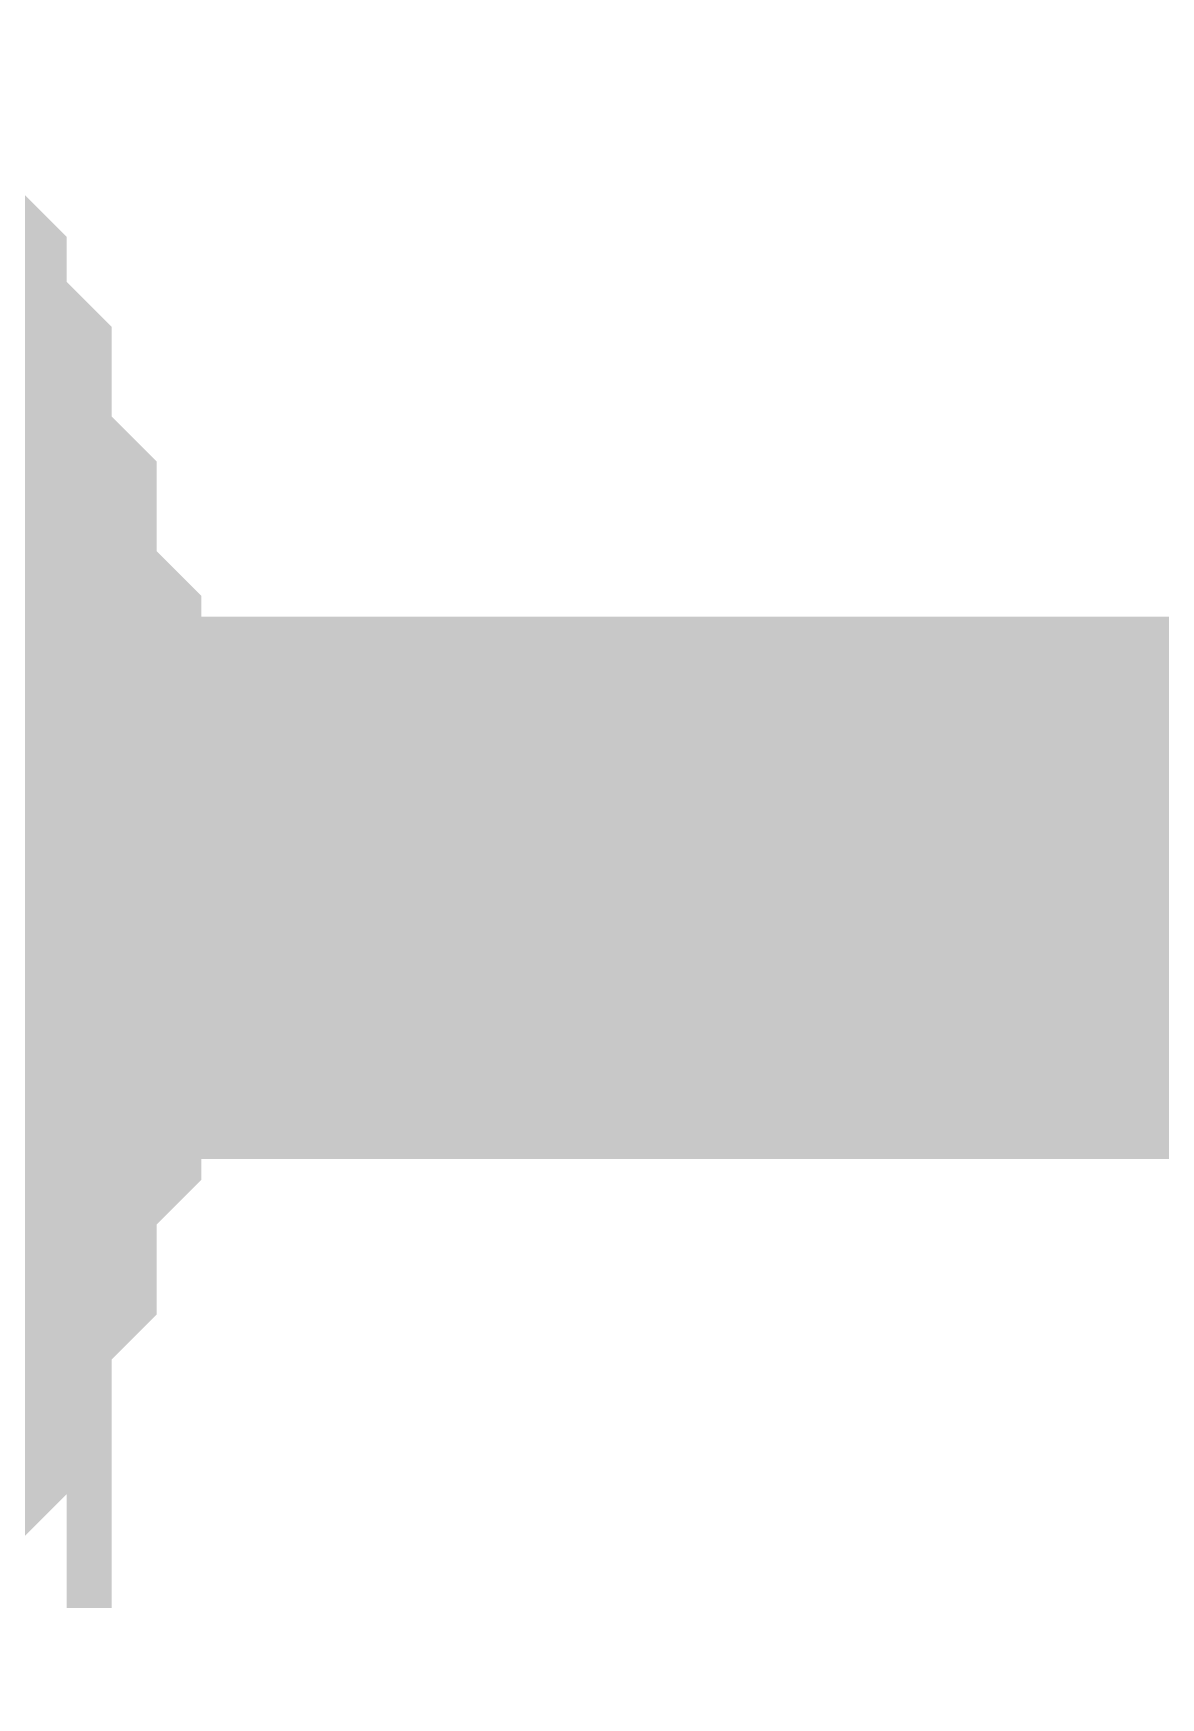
# Model space of a CAD drawing. Header units: inches. Extents: x 0 to 569, y 0 to 432.
# Drawn here: x 409.508 to 410.131, y 80.813 to 81.732 of the extents above; entities that cross this region are included whole.
import ezdxf

# ---------------------------------------------------------------- set-up
doc = ezdxf.new("R2010")
doc.units = ezdxf.units.IN
doc.layers.add('Sheet', color=255, linetype='Continuous')

msp = doc.modelspace()

# ---------------------------------------------------------------- linework, layer by layer
at = {"layer": 'Sheet'}
for points in [[(409.35176, 81.58262, 0.29972, 0.29972, 0), (409.37656, 81.55781, 0.29972, 0.29972, 0), (409.37656, 81.53301, 0.29972, 0.29972, 0), (409.40137, 81.5082, 0.29972, 0.29972, 0), (409.40137, 81.4834, 0.29972, 0.29972, 0), (409.40137, 81.45859, 0.29972, 0.29972, 0), (409.42617, 81.43379, 0.29972, 0.29972, 0), (409.42617, 81.40898, 0.29972, 0.29972, 0), (409.42617, 81.38418, 0.29972, 0.29972, 0), (409.45098, 81.35938, 0.29972, 0.29972, 0), (409.45098, 81.33457, 0.29972, 0.29972, 0), (409.45098, 81.30977, 0.29972, 0.29972, 0), (409.45098, 81.28496, 0.29972, 0.29972, 0), (409.45098, 81.26016, 0.29972, 0.29972, 0)], [(409.35176, 81.58262, 0.29972, 0.29972, 0), (409.37656, 81.55781, 0.29972, 0.29972, 0), (409.37656, 81.53301, 0.29972, 0.29972, 0), (409.40137, 81.5082, 0.29972, 0.29972, 0), (409.40137, 81.4834, 0.29972, 0.29972, 0), (409.40137, 81.45859, 0.29972, 0.29972, 0), (409.42617, 81.43379, 0.29972, 0.29972, 0), (409.42617, 81.40898, 0.29972, 0.29972, 0), (409.42617, 81.38418, 0.29972, 0.29972, 0), (409.45098, 81.35938, 0.29972, 0.29972, 0), (409.45098, 81.33457, 0.29972, 0.29972, 0), (409.45098, 81.30977, 0.29972, 0.29972, 0), (409.45098, 81.28496, 0.29972, 0.29972, 0), (409.45098, 81.26016, 0.29972, 0.29972, 0)], [(409.35176, 81.58262, 0.29972, 0.29972, 0), (409.37656, 81.55781, 0.29972, 0.29972, 0), (409.37656, 81.53301, 0.29972, 0.29972, 0), (409.40137, 81.5082, 0.29972, 0.29972, 0), (409.40137, 81.4834, 0.29972, 0.29972, 0), (409.40137, 81.45859, 0.29972, 0.29972, 0), (409.42617, 81.43379, 0.29972, 0.29972, 0), (409.42617, 81.40898, 0.29972, 0.29972, 0), (409.42617, 81.38418, 0.29972, 0.29972, 0), (409.45098, 81.35938, 0.29972, 0.29972, 0), (409.45098, 81.33457, 0.29972, 0.29972, 0), (409.45098, 81.30977, 0.29972, 0.29972, 0), (409.45098, 81.28496, 0.29972, 0.29972, 0), (409.45098, 81.26016, 0.29972, 0.29972, 0)], [(409.35176, 81.58262, 0.29972, 0.29972, 0), (409.37656, 81.55781, 0.29972, 0.29972, 0), (409.37656, 81.53301, 0.29972, 0.29972, 0), (409.40137, 81.5082, 0.29972, 0.29972, 0), (409.40137, 81.4834, 0.29972, 0.29972, 0), (409.40137, 81.45859, 0.29972, 0.29972, 0), (409.42617, 81.43379, 0.29972, 0.29972, 0), (409.42617, 81.40898, 0.29972, 0.29972, 0), (409.42617, 81.38418, 0.29972, 0.29972, 0), (409.45098, 81.35938, 0.29972, 0.29972, 0), (409.45098, 81.33457, 0.29972, 0.29972, 0), (409.45098, 81.30977, 0.29972, 0.29972, 0), (409.45098, 81.28496, 0.29972, 0.29972, 0), (409.45098, 81.26016, 0.29972, 0.29972, 0)], [(409.35176, 81.58262, 0.29972, 0.29972, 0), (409.37656, 81.55781, 0.29972, 0.29972, 0), (409.37656, 81.53301, 0.29972, 0.29972, 0), (409.40137, 81.5082, 0.29972, 0.29972, 0), (409.40137, 81.4834, 0.29972, 0.29972, 0), (409.40137, 81.45859, 0.29972, 0.29972, 0), (409.42617, 81.43379, 0.29972, 0.29972, 0), (409.42617, 81.40898, 0.29972, 0.29972, 0), (409.42617, 81.38418, 0.29972, 0.29972, 0), (409.45098, 81.35938, 0.29972, 0.29972, 0), (409.45098, 81.33457, 0.29972, 0.29972, 0), (409.45098, 81.30977, 0.29972, 0.29972, 0), (409.45098, 81.28496, 0.29972, 0.29972, 0), (409.45098, 81.26016, 0.29972, 0.29972, 0)], [(414.03984, 81.26016, 0.29972, 0.29972, 0), (408.95488, 81.26016, 0.29972, 0.29972, 0)], [(409.45098, 81.26016, 0.29972, 0.29972, 0), (409.45098, 81.23535, 0.29972, 0.29972, 0), (409.45098, 81.21055, 0.29972, 0.29972, 0), (409.45098, 81.18574, 0.29972, 0.29972, 0), (409.45098, 81.16094, 0.29972, 0.29972, 0), (409.42617, 81.13613, 0.29972, 0.29972, 0), (409.42617, 81.11133, 0.29972, 0.29972, 0), (409.42617, 81.08652, 0.29972, 0.29972, 0), (409.40137, 81.06172, 0.29972, 0.29972, 0), (409.40137, 81.03691, 0.29972, 0.29972, 0), (409.40137, 81.01211, 0.29972, 0.29972, 0), (409.37656, 81.01211, 0.29972, 0.29972, 0), (409.37656, 80.9873, 0.29972, 0.29972, 0), (409.35176, 80.9625, 0.29972, 0.29972, 0)], [(409.45098, 81.26016, 0.29972, 0.29972, 0), (409.45098, 81.23535, 0.29972, 0.29972, 0), (409.45098, 81.21055, 0.29972, 0.29972, 0), (409.45098, 81.18574, 0.29972, 0.29972, 0), (409.45098, 81.16094, 0.29972, 0.29972, 0), (409.42617, 81.13613, 0.29972, 0.29972, 0), (409.42617, 81.11133, 0.29972, 0.29972, 0), (409.42617, 81.08652, 0.29972, 0.29972, 0), (409.40137, 81.06172, 0.29972, 0.29972, 0), (409.40137, 81.03691, 0.29972, 0.29972, 0), (409.40137, 81.01211, 0.29972, 0.29972, 0), (409.37656, 81.01211, 0.29972, 0.29972, 0), (409.37656, 80.9873, 0.29972, 0.29972, 0), (409.35176, 80.9625, 0.29972, 0.29972, 0)], [(409.45098, 81.26016, 0.29972, 0.29972, 0), (409.45098, 81.23535, 0.29972, 0.29972, 0), (409.45098, 81.21055, 0.29972, 0.29972, 0), (409.45098, 81.18574, 0.29972, 0.29972, 0), (409.45098, 81.16094, 0.29972, 0.29972, 0), (409.42617, 81.13613, 0.29972, 0.29972, 0), (409.42617, 81.11133, 0.29972, 0.29972, 0), (409.42617, 81.08652, 0.29972, 0.29972, 0), (409.40137, 81.06172, 0.29972, 0.29972, 0), (409.40137, 81.03691, 0.29972, 0.29972, 0), (409.40137, 81.01211, 0.29972, 0.29972, 0), (409.37656, 81.01211, 0.29972, 0.29972, 0), (409.37656, 80.9873, 0.29972, 0.29972, 0), (409.35176, 80.9625, 0.29972, 0.29972, 0)], [(409.45098, 81.26016, 0.29972, 0.29972, 0), (409.45098, 81.23535, 0.29972, 0.29972, 0), (409.45098, 81.21055, 0.29972, 0.29972, 0), (409.45098, 81.18574, 0.29972, 0.29972, 0), (409.45098, 81.16094, 0.29972, 0.29972, 0), (409.42617, 81.13613, 0.29972, 0.29972, 0), (409.42617, 81.11133, 0.29972, 0.29972, 0), (409.42617, 81.08652, 0.29972, 0.29972, 0), (409.40137, 81.06172, 0.29972, 0.29972, 0), (409.40137, 81.03691, 0.29972, 0.29972, 0), (409.40137, 81.01211, 0.29972, 0.29972, 0), (409.37656, 81.01211, 0.29972, 0.29972, 0), (409.37656, 80.9873, 0.29972, 0.29972, 0), (409.35176, 80.9625, 0.29972, 0.29972, 0)], [(409.45098, 81.26016, 0.29972, 0.29972, 0), (409.45098, 81.23535, 0.29972, 0.29972, 0), (409.45098, 81.21055, 0.29972, 0.29972, 0), (409.45098, 81.18574, 0.29972, 0.29972, 0), (409.45098, 81.16094, 0.29972, 0.29972, 0), (409.42617, 81.13613, 0.29972, 0.29972, 0), (409.42617, 81.11133, 0.29972, 0.29972, 0), (409.42617, 81.08652, 0.29972, 0.29972, 0), (409.40137, 81.06172, 0.29972, 0.29972, 0), (409.40137, 81.03691, 0.29972, 0.29972, 0), (409.40137, 81.01211, 0.29972, 0.29972, 0), (409.37656, 81.01211, 0.29972, 0.29972, 0), (409.37656, 80.9873, 0.29972, 0.29972, 0), (409.35176, 80.9625, 0.29972, 0.29972, 0)], [(409.45098, 81.26016, 0.29972, 0.29972, 0), (409.45098, 81.26016, 0.29972, 0.29972, 0), (409.45098, 81.26016, 0.29972, 0.29972, 0), (409.45098, 81.26016, 0.29972, 0.29972, 0), (409.45098, 81.26016, 0.29972, 0.29972, 0), (409.45098, 81.26016, 0.29972, 0.29972, 0), (409.45098, 81.26016, 0.29972, 0.29972, 0), (409.45098, 81.26016, 0.29972, 0.29972, 0), (409.45098, 81.26016, 0.29972, 0.29972, 0), (409.45098, 81.26016, 0.29972, 0.29972, 0), (409.45098, 81.26016, 0.29972, 0.29972, 0), (409.45098, 81.26016, 0.29972, 0.29972, 0), (409.45098, 81.26016, 0.29972, 0.29972, 0), (409.45098, 81.26016, 0.29972, 0.29972, 0), (409.45098, 81.26016, 0.29972, 0.29972, 0), (409.45098, 81.26016, 0.29972, 0.29972, 0), (409.45098, 81.26016, 0.29972, 0.29972, 0), (409.45098, 81.26016, 0.29972, 0.29972, 0), (409.45098, 81.26016, 0.29972, 0.29972, 0), (409.45098, 81.26016, 0.29972, 0.29972, 0), (409.45098, 81.26016, 0.29972, 0.29972, 0), (409.45098, 81.26016, 0.29972, 0.29972, 0), (409.45098, 81.26016, 0.29972, 0.29972, 0), (409.45098, 81.26016, 0.29972, 0.29972, 0), (409.45098, 81.26016, 0.29972, 0.29972, 0), (409.45098, 81.26016, 0.29972, 0.29972, 0), (409.45098, 81.26016, 0.29972, 0.29972, 0), (409.45098, 81.26016, 0.29972, 0.29972, 0), (409.45098, 81.26016, 0.29972, 0.29972, 0), (409.45098, 81.26016, 0.29972, 0.29972, 0), (409.45098, 81.26016, 0.29972, 0.29972, 0), (409.45098, 81.26016, 0.29972, 0.29972, 0), (409.45098, 81.26016, 0.29972, 0.29972, 0)], [(409.45098, 81.26016, 0.29972, 0.29972, 0), (409.45098, 81.26016, 0.29972, 0.29972, 0)], [(409.45098, 81.26016, 0.29972, 0.29972, 0), (409.45098, 81.26016, 0.29972, 0.29972, 0), (409.45098, 81.26016, 0.29972, 0.29972, 0), (409.45098, 81.26016, 0.29972, 0.29972, 0), (409.45098, 81.26016, 0.29972, 0.29972, 0), (409.45098, 81.26016, 0.29972, 0.29972, 0), (409.45098, 81.26016, 0.29972, 0.29972, 0), (409.45098, 81.26016, 0.29972, 0.29972, 0), (409.45098, 81.26016, 0.29972, 0.29972, 0), (409.45098, 81.26016, 0.29972, 0.29972, 0), (409.45098, 81.26016, 0.29972, 0.29972, 0), (409.45098, 81.26016, 0.29972, 0.29972, 0), (409.45098, 81.26016, 0.29972, 0.29972, 0), (409.45098, 81.26016, 0.29972, 0.29972, 0), (409.45098, 81.26016, 0.29972, 0.29972, 0), (409.45098, 81.26016, 0.29972, 0.29972, 0), (409.45098, 81.26016, 0.29972, 0.29972, 0), (409.45098, 81.26016, 0.29972, 0.29972, 0), (409.45098, 81.26016, 0.29972, 0.29972, 0), (409.45098, 81.26016, 0.29972, 0.29972, 0), (409.45098, 81.26016, 0.29972, 0.29972, 0), (409.45098, 81.26016, 0.29972, 0.29972, 0), (409.45098, 81.26016, 0.29972, 0.29972, 0), (409.45098, 81.26016, 0.29972, 0.29972, 0), (409.45098, 81.26016, 0.29972, 0.29972, 0), (409.45098, 81.26016, 0.29972, 0.29972, 0), (409.45098, 81.26016, 0.29972, 0.29972, 0), (409.45098, 81.26016, 0.29972, 0.29972, 0), (409.45098, 81.26016, 0.29972, 0.29972, 0), (409.45098, 81.26016, 0.29972, 0.29972, 0), (409.45098, 81.26016, 0.29972, 0.29972, 0), (409.45098, 81.26016, 0.29972, 0.29972, 0), (409.45098, 81.26016, 0.29972, 0.29972, 0)], [(409.45098, 81.26016, 0.29972, 0.29972, 0), (409.45098, 81.26016, 0.29972, 0.29972, 0)], [(409.45098, 81.26016, 0.29972, 0.29972, 0), (409.45098, 81.26016, 0.29972, 0.29972, 0), (409.45098, 81.26016, 0.29972, 0.29972, 0), (409.45098, 81.26016, 0.29972, 0.29972, 0), (409.45098, 81.26016, 0.29972, 0.29972, 0), (409.45098, 81.26016, 0.29972, 0.29972, 0), (409.45098, 81.26016, 0.29972, 0.29972, 0), (409.45098, 81.26016, 0.29972, 0.29972, 0), (409.45098, 81.26016, 0.29972, 0.29972, 0), (409.45098, 81.26016, 0.29972, 0.29972, 0), (409.45098, 81.26016, 0.29972, 0.29972, 0), (409.45098, 81.26016, 0.29972, 0.29972, 0), (409.45098, 81.26016, 0.29972, 0.29972, 0), (409.45098, 81.26016, 0.29972, 0.29972, 0), (409.45098, 81.26016, 0.29972, 0.29972, 0), (409.45098, 81.26016, 0.29972, 0.29972, 0), (409.45098, 81.26016, 0.29972, 0.29972, 0), (409.45098, 81.26016, 0.29972, 0.29972, 0), (409.45098, 81.26016, 0.29972, 0.29972, 0), (409.45098, 81.26016, 0.29972, 0.29972, 0), (409.45098, 81.26016, 0.29972, 0.29972, 0), (409.45098, 81.26016, 0.29972, 0.29972, 0), (409.45098, 81.26016, 0.29972, 0.29972, 0), (409.45098, 81.26016, 0.29972, 0.29972, 0), (409.45098, 81.26016, 0.29972, 0.29972, 0), (409.45098, 81.26016, 0.29972, 0.29972, 0), (409.45098, 81.26016, 0.29972, 0.29972, 0), (409.45098, 81.26016, 0.29972, 0.29972, 0), (409.45098, 81.26016, 0.29972, 0.29972, 0), (409.45098, 81.26016, 0.29972, 0.29972, 0), (409.45098, 81.26016, 0.29972, 0.29972, 0), (409.45098, 81.26016, 0.29972, 0.29972, 0), (409.45098, 81.26016, 0.29972, 0.29972, 0)], [(409.45098, 81.26016, 0.29972, 0.29972, 0), (409.45098, 81.26016, 0.29972, 0.29972, 0)], [(409.45098, 81.26016, 0.29972, 0.29972, 0), (409.45098, 81.26016, 0.29972, 0.29972, 0), (409.45098, 81.26016, 0.29972, 0.29972, 0), (409.45098, 81.26016, 0.29972, 0.29972, 0), (409.45098, 81.26016, 0.29972, 0.29972, 0), (409.45098, 81.26016, 0.29972, 0.29972, 0), (409.45098, 81.26016, 0.29972, 0.29972, 0), (409.45098, 81.26016, 0.29972, 0.29972, 0), (409.45098, 81.26016, 0.29972, 0.29972, 0), (409.45098, 81.26016, 0.29972, 0.29972, 0), (409.45098, 81.26016, 0.29972, 0.29972, 0), (409.45098, 81.26016, 0.29972, 0.29972, 0), (409.45098, 81.26016, 0.29972, 0.29972, 0), (409.45098, 81.26016, 0.29972, 0.29972, 0), (409.45098, 81.26016, 0.29972, 0.29972, 0), (409.45098, 81.26016, 0.29972, 0.29972, 0), (409.45098, 81.26016, 0.29972, 0.29972, 0), (409.45098, 81.26016, 0.29972, 0.29972, 0), (409.45098, 81.26016, 0.29972, 0.29972, 0), (409.45098, 81.26016, 0.29972, 0.29972, 0), (409.45098, 81.26016, 0.29972, 0.29972, 0), (409.45098, 81.26016, 0.29972, 0.29972, 0), (409.45098, 81.26016, 0.29972, 0.29972, 0), (409.45098, 81.26016, 0.29972, 0.29972, 0), (409.45098, 81.26016, 0.29972, 0.29972, 0), (409.45098, 81.26016, 0.29972, 0.29972, 0), (409.45098, 81.26016, 0.29972, 0.29972, 0), (409.45098, 81.26016, 0.29972, 0.29972, 0), (409.45098, 81.26016, 0.29972, 0.29972, 0), (409.45098, 81.26016, 0.29972, 0.29972, 0), (409.45098, 81.26016, 0.29972, 0.29972, 0), (409.45098, 81.26016, 0.29972, 0.29972, 0), (409.45098, 81.26016, 0.29972, 0.29972, 0)], [(409.45098, 81.26016, 0.29972, 0.29972, 0), (409.45098, 81.26016, 0.29972, 0.29972, 0)], [(409.45098, 81.26016, 0.29972, 0.29972, 0), (409.45098, 81.26016, 0.29972, 0.29972, 0), (409.45098, 81.26016, 0.29972, 0.29972, 0), (409.45098, 81.26016, 0.29972, 0.29972, 0), (409.45098, 81.26016, 0.29972, 0.29972, 0), (409.45098, 81.26016, 0.29972, 0.29972, 0), (409.45098, 81.26016, 0.29972, 0.29972, 0), (409.45098, 81.26016, 0.29972, 0.29972, 0), (409.45098, 81.26016, 0.29972, 0.29972, 0), (409.45098, 81.26016, 0.29972, 0.29972, 0), (409.45098, 81.26016, 0.29972, 0.29972, 0), (409.45098, 81.26016, 0.29972, 0.29972, 0), (409.45098, 81.26016, 0.29972, 0.29972, 0), (409.45098, 81.26016, 0.29972, 0.29972, 0), (409.45098, 81.26016, 0.29972, 0.29972, 0), (409.45098, 81.26016, 0.29972, 0.29972, 0), (409.45098, 81.26016, 0.29972, 0.29972, 0), (409.45098, 81.26016, 0.29972, 0.29972, 0), (409.45098, 81.26016, 0.29972, 0.29972, 0), (409.45098, 81.26016, 0.29972, 0.29972, 0), (409.45098, 81.26016, 0.29972, 0.29972, 0), (409.45098, 81.26016, 0.29972, 0.29972, 0), (409.45098, 81.26016, 0.29972, 0.29972, 0), (409.45098, 81.26016, 0.29972, 0.29972, 0), (409.45098, 81.26016, 0.29972, 0.29972, 0), (409.45098, 81.26016, 0.29972, 0.29972, 0), (409.45098, 81.26016, 0.29972, 0.29972, 0), (409.45098, 81.26016, 0.29972, 0.29972, 0), (409.45098, 81.26016, 0.29972, 0.29972, 0), (409.45098, 81.26016, 0.29972, 0.29972, 0), (409.45098, 81.26016, 0.29972, 0.29972, 0), (409.45098, 81.26016, 0.29972, 0.29972, 0), (409.45098, 81.26016, 0.29972, 0.29972, 0)], [(409.45098, 81.26016, 0.29972, 0.29972, 0), (409.45098, 81.26016, 0.29972, 0.29972, 0)]]:
    msp.add_lwpolyline(points, format="xyseb", dxfattribs=at)

doc.saveas('drawing.dxf')
